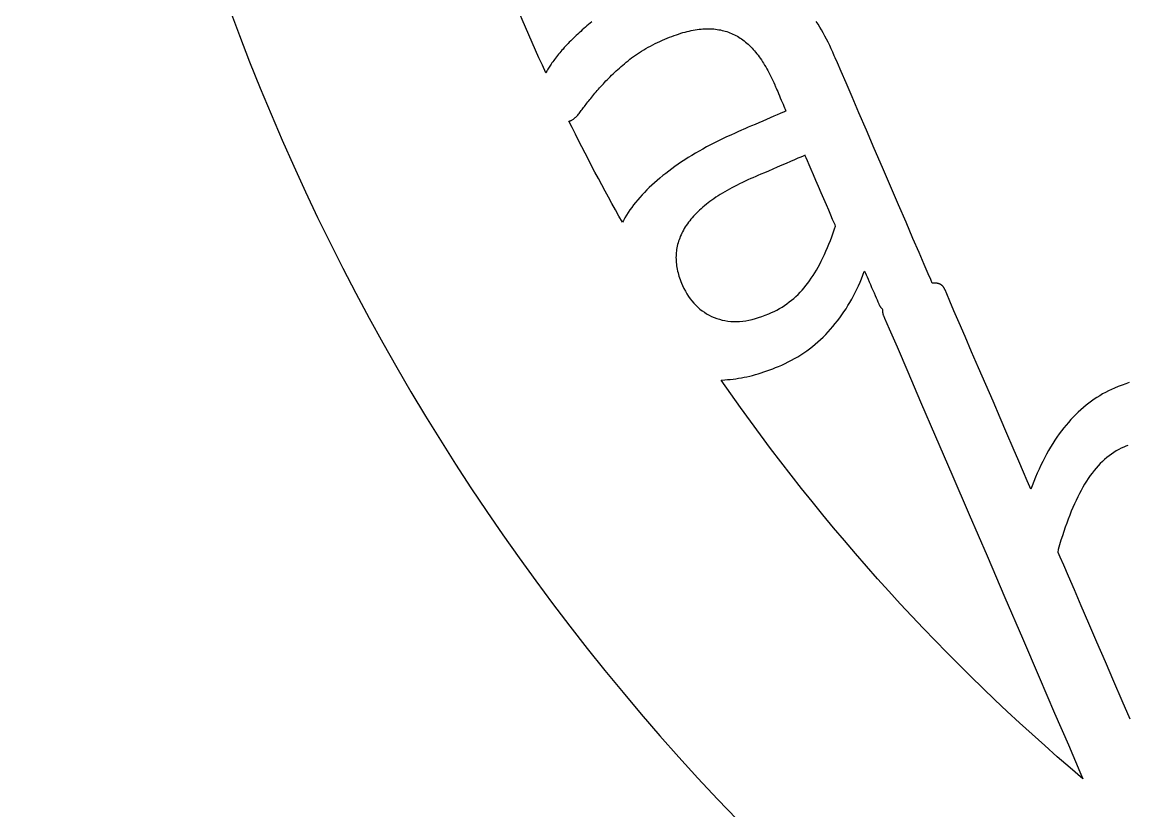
# Model space of a CAD drawing. Header units: millimetres. Extents: x 47 to 159, y 49 to 299.
# Drawn here: x 79.39 to 94.85, y 227.25 to 238.28 of the extents above; entities that cross this region are included whole.
import ezdxf

# ---------------------------------------------------------------- set-up
doc = ezdxf.new("R2010")
doc.units = ezdxf.units.MM

# ---------------------------------------------------------------- blocks, each defined once
blk = doc.blocks.new('angel 01')
for points in [[(-10.791, 249.609, 0.135734), (-52.014, 225.207, 0.13103), (-57.97, 215.669, 0.288509), (-57.025, 211.107, 0.16256), (-53.173, 209.4, 0.102544), (-42.01, 210.994, 0.114246), (-42.156, 197.425, 0.200233), (-30.308, 175.62, 0.04769), (-21.444, 171.117, 0.009521)], [(-35.298, 189.48), (-35.321, 189.461), (-35.344, 189.442), (-35.367, 189.423), (-35.39, 189.404), (-35.412, 189.385), (-35.434, 189.366), (-35.455, 189.347), (-35.476, 189.328), (-35.497, 189.308), (-35.517, 189.289), (-35.538, 189.27), (-35.557, 189.251), (-35.576, 189.232), (-35.595, 189.213), (-35.614, 189.194), (-35.632, 189.175), (-35.65, 189.157), (-35.667, 189.138), (-35.685, 189.119), (-35.701, 189.1), (-35.718, 189.082), (-35.734, 189.063), (-35.749, 189.045), (-35.765, 189.026), (-35.779, 189.008), (-35.794, 188.99), (-35.808, 188.972), (-35.821, 188.955), (-35.833, 188.938), (-35.845, 188.921), (-35.857, 188.905), (-35.868, 188.89), (-35.878, 188.875), (-35.888, 188.86), (-35.897, 188.846), (-35.906, 188.832), (-35.914, 188.818), (-35.921, 188.805), (-35.928, 188.793), (-35.934, 188.78), (-35.94, 188.769), (-35.942, 188.766, -0.032696), (-37.285, 192.26)]]:
    blk.add_lwpolyline(points, format="xyb")
for points in [[(-27.78, 184.437), (-27.83, 184.419), (-27.881, 184.4), (-27.933, 184.38), (-27.985, 184.358), (-28.029, 184.339), (-28.07, 184.319), (-28.112, 184.298), (-28.152, 184.276), (-28.192, 184.252), (-28.232, 184.228), (-28.271, 184.202), (-28.309, 184.175), (-28.347, 184.147), (-28.385, 184.117), (-28.422, 184.087), (-28.458, 184.055), (-28.494, 184.022), (-28.529, 183.988), (-28.564, 183.953), (-28.598, 183.917), (-28.631, 183.879), (-28.664, 183.84), (-28.697, 183.8), (-28.729, 183.759), (-28.76, 183.717), (-28.791, 183.673), (-28.821, 183.628), (-28.851, 183.582), (-28.88, 183.534), (-28.908, 183.486), (-28.936, 183.436), (-28.963, 183.385), (-28.99, 183.332), (-29.016, 183.279), (-29.042, 183.224), (-29.067, 183.168), (-29.091, 183.11), (-29.115, 183.052), (-29.138, 182.992), (-29.157, 182.944), (-29.172, 182.979), (-29.207, 183.059), (-29.259, 183.18), (-29.325, 183.334), (-29.404, 183.517), (-29.492, 183.721), (-29.587, 183.942), (-29.686, 184.173), (-29.788, 184.408), (-29.888, 184.641), (-29.985, 184.867), (-30.077, 185.079), (-30.16, 185.272), (-30.232, 185.439), (-30.291, 185.575), (-30.333, 185.674), (-30.357, 185.73), (-30.363, 185.742), (-30.365, 185.747), (-30.367, 185.751), (-30.369, 185.756), (-30.372, 185.76), (-30.374, 185.764), (-30.377, 185.768), (-30.379, 185.772), (-30.382, 185.775), (-30.385, 185.779), (-30.388, 185.782), (-30.391, 185.786), (-30.395, 185.789), (-30.398, 185.792), (-30.401, 185.795), (-30.405, 185.798), (-30.408, 185.801), (-30.412, 185.803), (-30.416, 185.806), (-30.42, 185.808), (-30.424, 185.81), (-30.428, 185.812), (-30.433, 185.814), (-30.437, 185.816), (-30.442, 185.818), (-30.447, 185.819), (-30.452, 185.821), (-30.457, 185.822), (-30.462, 185.823), (-30.467, 185.824), (-30.473, 185.825), (-30.478, 185.826), (-30.484, 185.826), (-30.49, 185.827), (-30.496, 185.827), (-30.502, 185.827), (-30.508, 185.827), (-30.515, 185.827), (-30.521, 185.827), (-30.528, 185.826), (-30.535, 185.826), (-30.538, 185.825), (-30.538, 185.827), (-30.54, 185.834), (-30.543, 185.841), (-30.546, 185.848), (-30.558, 185.876), (-30.593, 185.958), (-30.648, 186.085), (-30.72, 186.252), (-30.806, 186.452), (-30.903, 186.678), (-31.009, 186.923), (-31.12, 187.181), (-31.234, 187.445), (-31.347, 187.709), (-31.458, 187.965), (-31.562, 188.208), (-31.658, 188.43), (-31.742, 188.625), (-31.811, 188.785), (-31.863, 188.906), (-31.894, 188.979), (-31.907, 189.007), (-31.928, 189.055), (-31.949, 189.102), (-31.971, 189.149), (-31.994, 189.194), (-32.016, 189.239), (-32.039, 189.282), (-32.062, 189.325), (-32.086, 189.366), (-32.11, 189.407), (-32.134, 189.447), (-32.159, 189.485)], [(-27.8, 183.557), (-27.827, 183.546), (-27.857, 183.533), (-27.893, 183.517), (-27.928, 183.499), (-27.962, 183.479), (-27.996, 183.458), (-28.029, 183.436), (-28.062, 183.412), (-28.094, 183.387), (-28.125, 183.36), (-28.156, 183.332), (-28.186, 183.303), (-28.215, 183.272), (-28.244, 183.239), (-28.272, 183.206), (-28.3, 183.17), (-28.327, 183.134), (-28.353, 183.095), (-28.379, 183.056), (-28.404, 183.015), (-28.429, 182.972), (-28.453, 182.928), (-28.477, 182.883), (-28.501, 182.836), (-28.524, 182.788), (-28.547, 182.739), (-28.569, 182.688), (-28.591, 182.635), (-28.613, 182.582), (-28.634, 182.526), (-28.655, 182.47), (-28.676, 182.412), (-28.696, 182.352), (-28.716, 182.291), (-28.735, 182.229), (-28.754, 182.165), (-28.773, 182.1), (-28.777, 182.061), (-28.75, 182), (-28.702, 181.888), (-28.635, 181.732), (-28.552, 181.539), (-28.456, 181.316), (-28.349, 181.07), (-28.236, 180.807), (-28.119, 180.535), (-28.001, 180.261), (-27.885, 179.991), (-27.773, 179.733)]]:
    blk.add_lwpolyline(points)
for points in [[(-35.619, 188.09), (-35.615, 188.091), (-35.611, 188.092), (-35.606, 188.094), (-35.601, 188.095), (-35.597, 188.097), (-35.592, 188.099), (-35.586, 188.101), (-35.579, 188.105), (-35.572, 188.109), (-35.564, 188.114), (-35.556, 188.12), (-35.548, 188.126), (-35.54, 188.133), (-35.532, 188.14), (-35.523, 188.149), (-35.514, 188.157), (-35.505, 188.167), (-35.496, 188.177), (-35.487, 188.188), (-35.477, 188.199), (-35.467, 188.212), (-35.457, 188.224), (-35.447, 188.238), (-35.436, 188.252), (-35.426, 188.266), (-35.415, 188.281), (-35.403, 188.296), (-35.392, 188.312), (-35.379, 188.327), (-35.367, 188.343), (-35.354, 188.36), (-35.341, 188.376), (-35.328, 188.393), (-35.314, 188.41), (-35.3, 188.427), (-35.285, 188.445), (-35.27, 188.463), (-35.255, 188.481), (-35.24, 188.499), (-35.224, 188.518), (-35.207, 188.537), (-35.191, 188.556), (-35.174, 188.575), (-35.156, 188.595), (-35.138, 188.614), (-35.12, 188.634), (-35.101, 188.653), (-35.082, 188.673), (-35.063, 188.693), (-35.042, 188.713), (-35.022, 188.733), (-35.001, 188.753), (-34.98, 188.773), (-34.958, 188.793), (-34.936, 188.813), (-34.913, 188.833), (-34.89, 188.854), (-34.866, 188.874), (-34.842, 188.895), (-34.818, 188.915), (-34.793, 188.936), (-34.768, 188.956), (-34.742, 188.976), (-34.715, 188.995), (-34.687, 189.015), (-34.659, 189.033), (-34.631, 189.052), (-34.602, 189.07), (-34.572, 189.089), (-34.542, 189.106), (-34.511, 189.124), (-34.479, 189.141), (-34.447, 189.158), (-34.414, 189.175), (-34.38, 189.191), (-34.346, 189.207), (-34.311, 189.223), (-34.277, 189.238), (-34.244, 189.252), (-34.211, 189.265), (-34.179, 189.277), (-34.147, 189.289), (-34.116, 189.3), (-34.085, 189.31), (-34.055, 189.32), (-34.024, 189.329), (-33.995, 189.337), (-33.965, 189.345), (-33.936, 189.352), (-33.908, 189.358), (-33.88, 189.363), (-33.852, 189.368), (-33.825, 189.372), (-33.798, 189.376), (-33.771, 189.378), (-33.745, 189.38), (-33.719, 189.382), (-33.694, 189.383), (-33.668, 189.383), (-33.643, 189.382), (-33.619, 189.381), (-33.594, 189.38), (-33.57, 189.377), (-33.546, 189.374), (-33.523, 189.37), (-33.5, 189.366), (-33.477, 189.361), (-33.454, 189.356), (-33.432, 189.35), (-33.41, 189.343), (-33.388, 189.335), (-33.366, 189.327), (-33.345, 189.319), (-33.324, 189.309), (-33.304, 189.3), (-33.283, 189.289), (-33.263, 189.278), (-33.243, 189.266), (-33.223, 189.254), (-33.204, 189.241), (-33.185, 189.227), (-33.166, 189.213), (-33.147, 189.198), (-33.129, 189.182), (-33.111, 189.166), (-33.093, 189.149), (-33.075, 189.132), (-33.058, 189.113), (-33.041, 189.095), (-33.024, 189.075), (-33.007, 189.055), (-32.991, 189.035), (-32.974, 189.014), (-32.958, 188.992), (-32.943, 188.97), (-32.927, 188.947), (-32.911, 188.923), (-32.896, 188.9), (-32.881, 188.875), (-32.866, 188.85), (-32.852, 188.825), (-32.837, 188.799), (-32.823, 188.772), (-32.809, 188.745), (-32.795, 188.717), (-32.781, 188.689), (-32.767, 188.66), (-32.754, 188.631), (-32.741, 188.601), (-32.738, 188.593), (-32.734, 188.585), (-32.728, 188.571), (-32.72, 188.552), (-32.71, 188.53), (-32.699, 188.504), (-32.687, 188.476), (-32.675, 188.447), (-32.662, 188.416), (-32.648, 188.386), (-32.636, 188.356), (-32.623, 188.328), (-32.612, 188.302), (-32.602, 188.279), (-32.594, 188.26), (-32.588, 188.245), (-32.584, 188.236), (-32.582, 188.232), (-32.588, 188.23), (-32.605, 188.223), (-32.631, 188.211), (-32.665, 188.197), (-32.706, 188.179), (-32.752, 188.159), (-32.802, 188.138), (-32.855, 188.115), (-32.908, 188.092), (-32.962, 188.068), (-33.015, 188.046), (-33.064, 188.025), (-33.11, 188.005), (-33.149, 187.988), (-33.182, 187.974), (-33.207, 187.963), (-33.222, 187.957), (-33.236, 187.951), (-33.296, 187.924), (-33.356, 187.897), (-33.415, 187.87), (-33.472, 187.843), (-33.529, 187.815), (-33.585, 187.787), (-33.64, 187.758), (-33.693, 187.73), (-33.746, 187.701), (-33.798, 187.671), (-33.849, 187.642), (-33.9, 187.612), (-33.949, 187.581), (-33.997, 187.551), (-34.044, 187.52), (-34.09, 187.489), (-34.136, 187.457), (-34.18, 187.426), (-34.224, 187.394), (-34.266, 187.361), (-34.307, 187.329), (-34.347, 187.296), (-34.386, 187.263), (-34.424, 187.23), (-34.46, 187.196), (-34.496, 187.163), (-34.53, 187.129), (-34.564, 187.094), (-34.596, 187.06), (-34.627, 187.025), (-34.657, 186.991), (-34.686, 186.955), (-34.714, 186.92), (-34.741, 186.884), (-34.766, 186.849), (-34.791, 186.812), (-34.814, 186.776), (-34.836, 186.74), (-34.857, 186.703), (-34.871, 186.677, -0.013952)], [(-33.489, 184.471), (-33.475, 184.471), (-33.437, 184.473), (-33.4, 184.476), (-33.362, 184.48), (-33.323, 184.484), (-33.285, 184.489), (-33.246, 184.495), (-33.207, 184.502), (-33.169, 184.509), (-33.129, 184.517), (-33.09, 184.527), (-33.05, 184.536), (-33.011, 184.547), (-32.971, 184.559), (-32.931, 184.571), (-32.891, 184.584), (-32.85, 184.598), (-32.809, 184.612), (-32.769, 184.628), (-32.728, 184.644), (-32.687, 184.661), (-32.642, 184.68), (-32.596, 184.701), (-32.55, 184.724), (-32.506, 184.747), (-32.462, 184.771), (-32.418, 184.797), (-32.376, 184.823), (-32.334, 184.851), (-32.293, 184.879), (-32.253, 184.909), (-32.213, 184.939), (-32.175, 184.971), (-32.137, 185.004), (-32.099, 185.037), (-32.063, 185.072), (-32.027, 185.107), (-31.993, 185.144), (-31.958, 185.182), (-31.925, 185.221), (-31.893, 185.26), (-31.861, 185.3), (-31.83, 185.341), (-31.8, 185.382), (-31.771, 185.425), (-31.743, 185.468), (-31.716, 185.512), (-31.689, 185.556), (-31.663, 185.601), (-31.638, 185.647), (-31.614, 185.694), (-31.591, 185.741), (-31.568, 185.789), (-31.547, 185.838), (-31.526, 185.888), (-31.506, 185.938), (-31.487, 185.989), (-31.483, 185.994), (-31.478, 185.984), (-31.47, 185.966), (-31.46, 185.942), (-31.448, 185.913), (-31.433, 185.88), (-31.418, 185.844), (-31.402, 185.806), (-31.385, 185.767), (-31.368, 185.728), (-31.351, 185.69), (-31.336, 185.653), (-31.321, 185.62), (-31.309, 185.59), (-31.298, 185.565), (-31.29, 185.547), (-31.285, 185.535), (-31.283, 185.53), (-31.28, 185.523), (-31.276, 185.517), (-31.273, 185.511), (-31.269, 185.505), (-31.266, 185.499), (-31.262, 185.494), (-31.258, 185.489), (-31.254, 185.484), (-31.25, 185.479), (-31.245, 185.475), (-31.241, 185.471), (-31.236, 185.468), (-31.231, 185.464), (-31.23, 185.463), (-31.23, 185.463), (-31.231, 185.458), (-31.231, 185.454), (-31.232, 185.45), (-31.232, 185.445), (-31.233, 185.441), (-31.233, 185.436), (-31.233, 185.432), (-31.232, 185.427), (-31.232, 185.423), (-31.232, 185.419), (-31.231, 185.414), (-31.23, 185.41), (-31.229, 185.405), (-31.228, 185.4), (-31.227, 185.396), (-31.226, 185.391), (-31.224, 185.387), (-31.223, 185.382), (-31.221, 185.377), (-31.219, 185.373), (-31.204, 185.337), (-31.139, 185.188), (-31.029, 184.933), (-30.88, 184.587), (-30.699, 184.165), (-30.491, 183.682), (-30.262, 183.152), (-30.02, 182.59), (-29.77, 182.011), (-29.52, 181.429), (-29.274, 180.859), (-29.04, 180.315), (-28.824, 179.813), (-28.631, 179.367), (-28.47, 178.992), (-28.428, 178.895, -0.06597)]]:
    blk.add_lwpolyline(points, format="xyb", close=True)
blk.add_lwpolyline([(-32.316, 187.615), (-32.323, 187.611), (-32.343, 187.603), (-32.374, 187.589), (-32.415, 187.572), (-32.464, 187.551), (-32.519, 187.527), (-32.579, 187.501), (-32.641, 187.475), (-32.704, 187.447), (-32.767, 187.42), (-32.827, 187.394), (-32.884, 187.37), (-32.935, 187.348), (-32.978, 187.329), (-33.013, 187.314), (-33.036, 187.304), (-33.047, 187.299), (-33.076, 187.287), (-33.116, 187.269), (-33.155, 187.251), (-33.193, 187.233), (-33.231, 187.215), (-33.268, 187.197), (-33.303, 187.178), (-33.339, 187.16), (-33.373, 187.141), (-33.406, 187.123), (-33.439, 187.104), (-33.471, 187.085), (-33.502, 187.065), (-33.532, 187.046), (-33.562, 187.027), (-33.59, 187.007), (-33.618, 186.988), (-33.646, 186.968), (-33.672, 186.948), (-33.697, 186.928), (-33.722, 186.907), (-33.746, 186.887), (-33.77, 186.867), (-33.792, 186.846), (-33.814, 186.825), (-33.835, 186.804), (-33.855, 186.784), (-33.875, 186.762), (-33.894, 186.741), (-33.912, 186.72), (-33.929, 186.698), (-33.946, 186.677), (-33.962, 186.655), (-33.977, 186.633), (-33.991, 186.611), (-34.005, 186.589), (-34.017, 186.567), (-34.029, 186.545), (-34.041, 186.523), (-34.051, 186.5), (-34.061, 186.478), (-34.07, 186.456), (-34.079, 186.433), (-34.086, 186.411), (-34.093, 186.388), (-34.099, 186.366), (-34.105, 186.343), (-34.109, 186.32), (-34.113, 186.298), (-34.116, 186.275), (-34.119, 186.252), (-34.12, 186.229), (-34.121, 186.206), (-34.122, 186.183), (-34.121, 186.16), (-34.12, 186.137), (-34.118, 186.114), (-34.116, 186.09), (-34.113, 186.067), (-34.109, 186.043), (-34.104, 186.019), (-34.099, 185.995), (-34.093, 185.972), (-34.087, 185.948), (-34.08, 185.923), (-34.072, 185.899), (-34.063, 185.875), (-34.054, 185.851), (-34.044, 185.826), (-34.03, 185.793), (-34.01, 185.753), (-33.99, 185.714), (-33.969, 185.677), (-33.946, 185.641), (-33.922, 185.608), (-33.898, 185.576), (-33.872, 185.545), (-33.845, 185.516), (-33.817, 185.489), (-33.787, 185.464), (-33.757, 185.44), (-33.725, 185.418), (-33.693, 185.397), (-33.659, 185.379), (-33.624, 185.361), (-33.588, 185.346), (-33.551, 185.332), (-33.513, 185.32), (-33.475, 185.31), (-33.436, 185.302), (-33.396, 185.296), (-33.356, 185.291), (-33.315, 185.289), (-33.273, 185.289), (-33.231, 185.291), (-33.188, 185.295), (-33.145, 185.3), (-33.101, 185.308), (-33.056, 185.318), (-33.011, 185.329), (-32.965, 185.343), (-32.919, 185.358), (-32.872, 185.376), (-32.824, 185.395), (-32.785, 185.413), (-32.747, 185.431), (-32.71, 185.45), (-32.674, 185.471), (-32.638, 185.492), (-32.604, 185.514), (-32.57, 185.537), (-32.537, 185.562), (-32.505, 185.587), (-32.474, 185.613), (-32.443, 185.64), (-32.413, 185.668), (-32.385, 185.698), (-32.357, 185.728), (-32.33, 185.759), (-32.303, 185.791), (-32.278, 185.825), (-32.253, 185.859), (-32.229, 185.895), (-32.204, 185.931), (-32.181, 185.97), (-32.157, 186.009), (-32.134, 186.05), (-32.111, 186.092), (-32.089, 186.135), (-32.067, 186.18), (-32.045, 186.226), (-32.024, 186.273), (-32.003, 186.322), (-31.982, 186.371), (-31.962, 186.423), (-31.941, 186.475), (-31.922, 186.529), (-31.902, 186.584), (-31.889, 186.624), (-31.896, 186.639), (-31.91, 186.671), (-31.93, 186.718), (-31.955, 186.776), (-31.985, 186.845), (-32.018, 186.922), (-32.053, 187.004), (-32.089, 187.089), (-32.126, 187.175), (-32.163, 187.259), (-32.198, 187.339), (-32.23, 187.414), (-32.258, 187.48), (-32.282, 187.535), (-32.3, 187.578), (-32.312, 187.605)], close=True)

msp = doc.modelspace()

# ---------------------------------------------------------------- block references
msp.add_blockref('angel 01', (122.661, 48.801))

doc.saveas('drawing.dxf')
